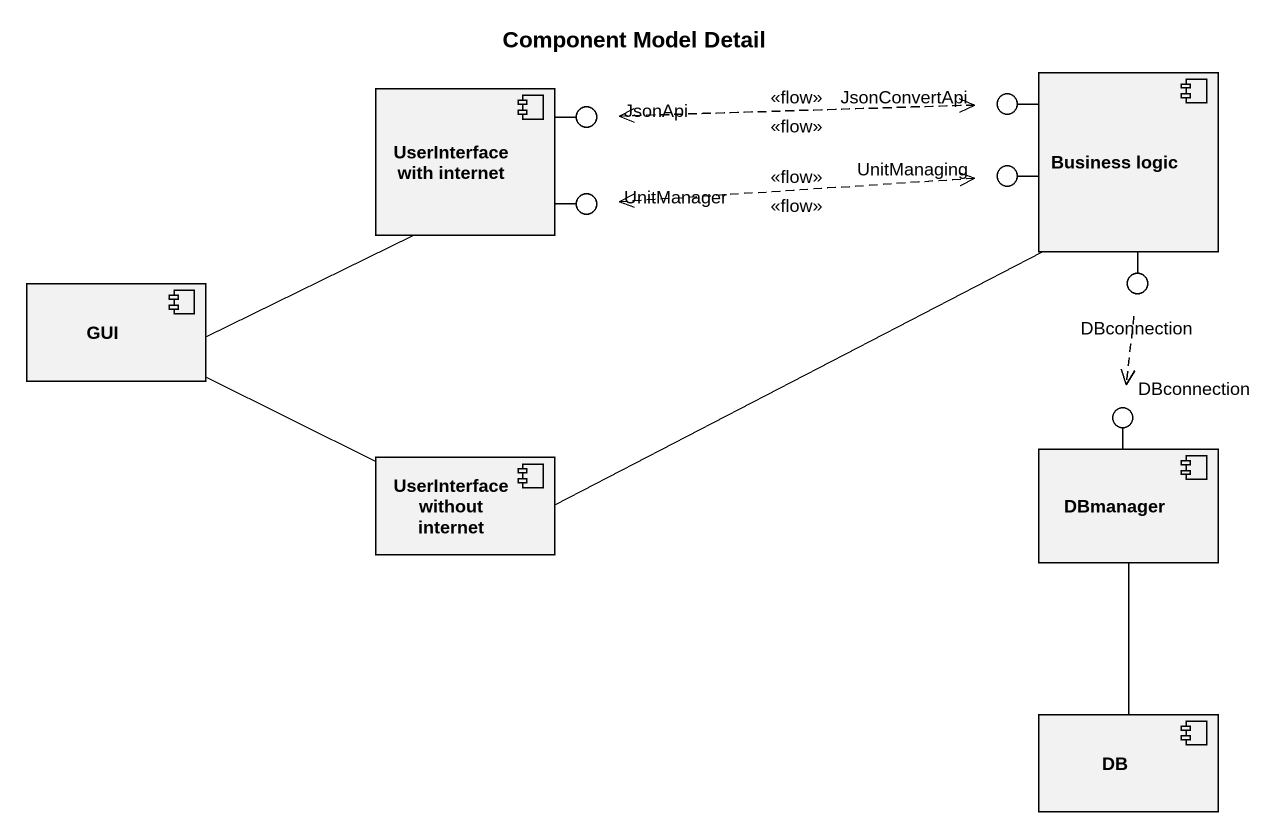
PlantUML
@startuml
title Component Model Detail
component "Business logic" as Business_logic
component "UserInterface with internet" as UserInterface_with_internet
() JsonApi
() JsonConvertApi
() UnitManager
() UnitManaging
component GUI
() DBconnection
() "DBconnection" as DBconnection_2
component "UserInterface without internet" as UserInterface_without
component DBmanager
component DB
UserInterface_with_internet -right- JsonApi
Business_logic -left- JsonConvertApi
UserInterface_with_internet -right- UnitManager
Business_logic -left- UnitManaging
Business_logic -- DBconnection
DBmanager -up- DBconnection_2
JsonApi .right.> JsonConvertApi : <<flow>>
JsonConvertApi .left.> JsonApi : <<flow>>
UnitManager .right.> UnitManaging : <<flow>>
UnitManaging .left.> UnitManager : <<flow>>
GUI -right- UserInterface_with_internet
GUI -right- UserInterface_without
DBconnection ..> DBconnection_2
UserInterface_without -right- Business_logic
DBmanager -- DB
@enduml
